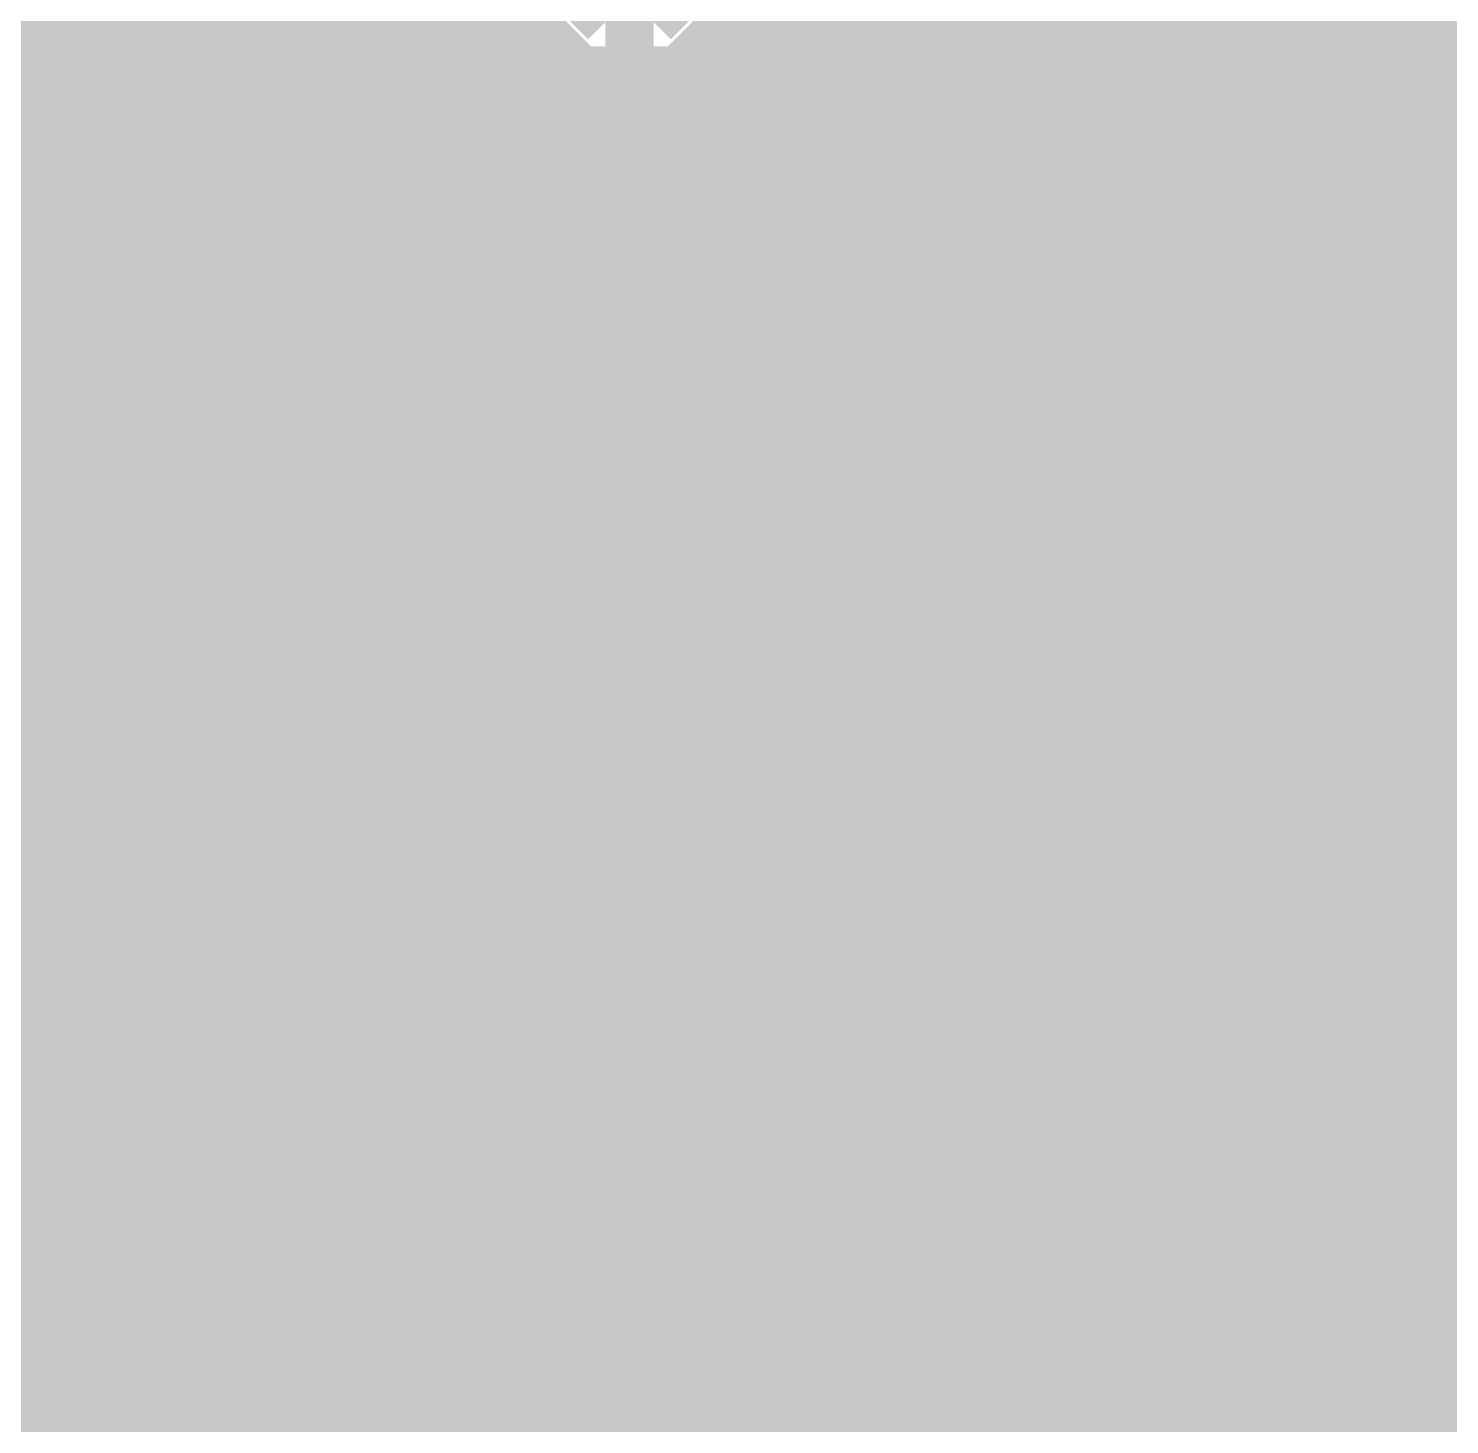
# Model space of a CAD drawing. Extents: x -5 to 157, y -120 to 103.
# Drawn here: x 22.76 to 30.23, y -13.34 to -5.99 of the extents above; entities that cross this region are included whole.
import ezdxf

# ---------------------------------------------------------------- set-up
doc = ezdxf.new("R2010")
doc.units = 0
doc.header["$MEASUREMENT"] = 0
doc.layers.get('0').update_dxf_attribs({"linetype": 'CONTINUOUS'})
for name, color, linetype in [('22-304-2_BOT', 7, 'CONTINUOUS'), ('22-304-2_DRD', 7, 'CONTINUOUS'), ('22-304-2_DRL', 2, 'CONTINUOUS'), ('22-304-2_IN1', 4, 'CONTINUOUS'), ('22-304-2_IN2', 3, 'CONTINUOUS'), ('22-304-2_SMB', 5, 'CONTINUOUS'), ('22-304-2_SPB', 14, 'CONTINUOUS'), ('22-304-2_SSB', 12, 'CONTINUOUS'), ('22-304-2_TOP', 13, 'CONTINUOUS'), ('THRUHOLE_TAP', 7, 'CONTINUOUS')]:
    doc.layers.add(name, color=color, linetype=linetype)

# ---------------------------------------------------------------- blocks, each defined once
blk = doc.blocks.new('ROUND_39')
at = {"const_width": 0.40005}
blk.add_lwpolyline([(-0.200024, 0, 1), (0.200024, 0, 1)], format="xyb", close=True, dxfattribs=at)
blk = doc.blocks.new('ROUND_42')
at = {"const_width": 0.40005}
blk.add_lwpolyline([(-0.200024, 0, 1), (0.200024, 0, 1)], format="xyb", close=True, dxfattribs=at)
blk = doc.blocks.new('OBLONG_70')
at = {"const_width": 0.2794}
blk.add_lwpolyline([(0.7493, 0), (-0.7493, 0)], dxfattribs=at)
at = {"const_width": 0.1397}
for points in [[(-0.81915, 0, 1), (-0.67945, 0, 1)], [(0.67945, 0, 1), (0.81915, 0, 1)]]:
    blk.add_lwpolyline(points, format="xyb", close=True, dxfattribs=at)
blk = doc.blocks.new('RECTANGLE_71')
blk.add_solid([(0.889, 0.1397), (0.889, -0.1397), (-0.889, 0.1397), (-0.889, -0.1397)])
blk = doc.blocks.new('OBLONG_72')
at = {"const_width": 0.2794}
blk.add_lwpolyline([(0, 0.7493), (0, -0.7493)], dxfattribs=at)
at = {"const_width": 0.1397}
for points in [[(-0.06985, 0.7493, 1), (0.06985, 0.7493, 1)], [(-0.06985, -0.7493, 1), (0.06985, -0.7493, 1)]]:
    blk.add_lwpolyline(points, format="xyb", close=True, dxfattribs=at)
blk = doc.blocks.new('ROUND_88')
at = {"const_width": 0.10033}
blk.add_lwpolyline([(-0.050164, 0, 1), (0.050164, 0, 1)], format="xyb", close=True, dxfattribs=at)
blk = doc.blocks.new('ROUND_80')
at = {"const_width": 0.10033}
blk.add_lwpolyline([(-0.050164, 0, 1), (0.050164, 0, 1)], format="xyb", close=True, dxfattribs=at)

msp = doc.modelspace()

# ---------------------------------------------------------------- linework, layer by layer
at = {"layer": '22-304-2_BOT'}
for points, const_width in [([(23.91918, 1.905), (23.91918, -5.12318), (26.924, -8.128), (29.337, -8.128), (31.242, -10.033), (31.242, -16.256), (40.132, -25.146), (40.132, -57.277), (33.909, -63.5), (24.003, -63.5), (22.352, -65.151), (22.352, -79.502), (26.0223, -83.1723), (26.0223, -83.7438)], 0.3048), ([(22.91842, 1.905), (22.91842, 0.70358), (23.368, 0.254), (23.368, -5.461), (26.543, -8.636), (28.956, -8.636), (30.607, -10.287), (30.607, -17.526), (33.02, -19.939), (33.02, -20.447)], 0.254), ([(22.352, -2.032), (22.352, -5.08), (22.91842, -5.64642), (22.91842, -9.5631)], 0.254), ([(37.6936, -71.1835), (37.5285, -71.1835), (36.449, -70.104), (36.449, -68.834), (42.164, -63.119), (42.164, -24.13), (33.274, -15.24), (33.274, -8.89), (30.099, -5.715), (30.099, -4.22148), (29.95676, -4.07924), (27.9019, -4.07924)], 0.254), ([(39.37, -64.77), (39.497, -64.77), (41.656, -62.611), (41.656, -24.384), (32.766, -15.494), (32.766, -9.144), (29.591, -5.969), (29.591, -4.826), (29.34462, -4.57962), (27.9019, -4.57962)], 0.254), ([(27.9019, -6.58114), (29.44114, -6.58114), (32.258, -9.398), (32.258, -15.748), (41.148, -24.638), (41.148, -57.912), (32.131, -66.929), (32.131, -70.612), (32.639, -71.12), (33.2486, -71.1835)], 0.254), ([(24.3586, -71.1835), (23.9395, -71.1835), (22.86, -70.104), (22.86, -65.405), (24.257, -64.008), (34.163, -64.008), (40.64, -57.531), (40.64, -24.892), (31.75, -16.002), (31.75, -9.652), (29.17952, -7.08152), (27.9019, -7.08152)], 0.254), ([(26.06802, -9.05764), (26.06802, -10.287)], 0.254), ([(26.06802, -9.05764), (26.09342, -9.08558)], 0.254), ([(26.0858, -9.07542), (26.0858, -10.287)], 0.254), ([(26.29408, -9.2202), (26.06802, -9.2202)], 0.254), ([(26.3144, -9.22782), (26.3144, -10.287)], 0.254), ([(28.69184, -9.271), (26.543, -9.271)], 0.254), ([(26.543, -9.271), (26.543, -10.0203)], 0.254), ([(26.7716, -9.271), (26.7716, -9.8552)], 0.254), ([(27.0002, -9.271), (27.0002, -9.77646)], 0.254), ([(27.2288, -9.271), (27.2288, -9.76122)], 0.254), ([(27.4574, -9.271), (27.4574, -9.8044)], 0.254), ([(27.686, -9.271), (27.686, -9.91616)], 0.254), ([(27.9146, -9.271), (27.9146, -10.13714)], 0.254), ([(28.1432, -9.271), (28.1432, -11.62304)], 0.254), ([(28.3718, -9.271), (28.3718, -11.85164)], 0.254), ([(28.6004, -9.271), (28.6004, -12.08024)], 0.254), ([(28.69184, -9.271), (29.972, -10.54862), (29.972, -13.45184)], 0.254), ([(28.86964, -9.4488), (26.06802, -9.4488)], 0.254), ([(28.829, -9.40562), (28.829, -12.30884)], 0.254), ([(21.91766, -9.5631), (21.91766, -10.74166), (24.257, -13.081), (26.416, -13.081), (27.94, -14.605), (27.94, -22.7838)], 0.254), ([(23.4188, -9.5631), (23.4188, -11.4808), (24.511, -12.573), (26.67, -12.573), (28.575, -14.478), (28.575, -21.5138), (29.845, -22.7838)], 0.254), ([(31.75, -22.7838), (31.75, -22.733), (29.083, -20.066), (29.083, -14.224), (26.924, -12.065), (24.765, -12.065), (23.91918, -11.21918), (23.91918, -9.5631)], 0.254), ([(24.41956, -9.5631), (24.41956, -10.88644), (25.09012, -11.557), (27.178, -11.557), (29.845, -14.224), (29.845, -18.9738), (33.655, -22.7838)], 0.254), ([(27.178, -10.668), (26.924, -10.668), (26.67, -10.922), (25.527, -10.922), (25.42032, -10.81532), (25.42032, -9.5631)], 0.254), ([(29.21, -11.43), (29.21, -10.033), (28.7401, -9.5631), (25.9207, -9.5631)], 0.254), ([(29.21, -11.43), (29.21, -10.033), (28.7401, -9.5631), (25.9207, -9.5631)], 0.254), ([(29.09824, -9.6774), (26.06802, -9.6774)], 0.254), ([(29.0576, -9.63422), (29.0576, -12.53744)], 0.254), ([(26.68524, -9.906), (26.06802, -9.906)], 0.254), ([(29.32684, -9.906), (27.67076, -9.906)], 0.254), ([(29.2862, -9.86282), (29.2862, -12.76604)], 0.254), ([(26.44394, -10.1346), (26.06802, -10.1346)], 0.254), ([(29.55544, -10.1346), (27.91206, -10.1346)], 0.254), ([(29.5148, -10.09142), (29.5148, -12.99464)], 0.254), ([(26.35504, -10.287), (26.06802, -10.287)], 0.254), ([(29.78404, -10.3632), (28.03144, -10.3632)], 0.254), ([(29.7434, -10.32002), (29.7434, -13.22324)], 0.254), ([(29.972, -10.54862), (29.972, -13.45184)], 0.254), ([(29.972, -10.5918), (28.08224, -10.5918)], 0.254), ([(29.972, -10.8204), (28.07208, -10.8204)], 0.254), ([(29.972, -11.049), (28.00096, -11.049)], 0.254), ([(27.9146, -11.19886), (27.9146, -11.39444)], 0.254), ([(27.82316, -11.30554), (29.972, -13.45184)], 0.254), ([(29.972, -11.2776), (27.8511, -11.2776)], 0.254), ([(29.972, -11.5062), (28.02382, -11.5062)], 0.254), ([(29.972, -11.7348), (28.25242, -11.7348)], 0.254), ([(29.972, -11.9634), (28.48102, -11.9634)], 0.254), ([(29.972, -12.192), (28.70962, -12.192)], 0.254), ([(29.972, -12.4206), (28.93822, -12.4206)], 0.254), ([(29.972, -12.6492), (29.16682, -12.6492)], 0.254), ([(29.972, -12.8778), (29.39542, -12.8778)], 0.254), ([(29.972, -13.1064), (29.62402, -13.1064)], 0.254), ([(29.972, -13.335), (29.85262, -13.335)], 0.254)]:
    msp.add_lwpolyline(points, dxfattribs=dict(at, const_width=const_width))
at = {"layer": '22-304-2_BOT', "const_width": 0.254}
for points in [[(26.09342, -9.08558, 0.1989124), (26.543, -9.2718)], [(27.178, -9.76122, 0.2922201), (26.35504, -10.287)], [(28.08478, -10.668, 0.4142136), (27.178, -9.76122)], [(27.82316, -11.30554, 0.1973689), (28.08502, -10.668)]]:
    msp.add_lwpolyline(points, format="xyb", dxfattribs=at)
at = {"layer": '22-304-2_DRD', "const_width": 0.254}
for points in [[(25.78862, -5.96138), (25.53462, -5.70738)], [(26.29662, -5.70738), (26.04262, -5.96138)], [(25.28062, -5.83438), (25.66162, -6.21538)], [(26.16962, -6.21538), (26.55062, -5.83438)], [(26.04262, -5.96138), (25.78862, -5.96138)], [(25.66162, -6.21538), (26.16962, -6.21538)], [(26.924, -10.033), (26.543, -10.414)], [(27.432, -10.033), (26.924, -10.033)], [(27.813, -10.414), (27.432, -10.033)], [(26.924, -10.287), (26.924, -10.414)], [(27.051, -10.287), (26.924, -10.287)], [(27.051, -10.414), (27.051, -10.287)], [(27.305, -10.287), (27.305, -10.414)], [(27.432, -10.287), (27.305, -10.287)], [(27.432, -10.414), (27.432, -10.287)], [(26.543, -10.414), (26.543, -10.922)], [(26.924, -10.414), (27.051, -10.414)], [(27.305, -10.414), (27.432, -10.414)], [(27.813, -10.922), (27.813, -10.414)], [(27.051, -11.049), (26.797, -10.795)], [(27.559, -10.795), (27.305, -11.049)], [(28.956, -10.795), (28.575, -11.176)], [(28.956, -10.795), (28.575, -11.176)], [(29.464, -10.795), (28.956, -10.795)], [(29.464, -10.795), (28.956, -10.795)], [(29.845, -11.176), (29.464, -10.795)], [(29.845, -11.176), (29.464, -10.795)], [(26.543, -10.922), (26.924, -11.303)], [(27.432, -11.303), (27.813, -10.922)], [(27.305, -11.049), (27.051, -11.049)], [(28.956, -11.049), (28.956, -11.176)], [(29.083, -11.049), (28.956, -11.049)], [(28.956, -11.049), (28.956, -11.176)], [(29.083, -11.049), (28.956, -11.049)], [(29.083, -11.176), (29.083, -11.049)], [(29.083, -11.176), (29.083, -11.049)], [(29.337, -11.049), (29.337, -11.176)], [(29.464, -11.049), (29.337, -11.049)], [(29.337, -11.049), (29.337, -11.176)], [(29.464, -11.049), (29.337, -11.049)], [(29.464, -11.176), (29.464, -11.049)], [(29.464, -11.176), (29.464, -11.049)], [(28.575, -11.176), (28.575, -11.684)], [(28.575, -11.176), (28.575, -11.684)], [(28.956, -11.176), (29.083, -11.176)], [(28.956, -11.176), (29.083, -11.176)], [(29.337, -11.176), (29.464, -11.176)], [(29.337, -11.176), (29.464, -11.176)], [(29.845, -11.684), (29.845, -11.176)], [(29.845, -11.684), (29.845, -11.176)], [(26.924, -11.303), (27.432, -11.303)], [(29.083, -11.811), (28.829, -11.557)], [(29.083, -11.811), (28.829, -11.557)], [(29.591, -11.557), (29.337, -11.811)], [(29.591, -11.557), (29.337, -11.811)], [(28.575, -11.684), (28.956, -12.065)], [(28.575, -11.684), (28.956, -12.065)], [(29.464, -12.065), (29.845, -11.684)], [(29.464, -12.065), (29.845, -11.684)], [(29.337, -11.811), (29.083, -11.811)], [(29.337, -11.811), (29.083, -11.811)], [(22.86, -12.446), (22.479, -12.065)], [(28.956, -12.065), (29.464, -12.065)], [(28.956, -12.065), (29.464, -12.065)], [(22.86, -12.954), (22.86, -12.446)], [(22.479, -13.335), (22.86, -12.954)]]:
    msp.add_lwpolyline(points, dxfattribs=at)
at = {"layer": '22-304-2_IN1', "const_width": 0.254}
for points in [[(23.1902, 10.922), (23.1902, -16.002)], [(25.019, 10.922), (25.019, -15.7607)], [(23.4188, 10.5029), (23.4188, -16.002)], [(24.7904, 10.35812), (24.7904, -15.98168)], [(23.6474, 10.11936), (23.6474, -16.002)], [(24.5618, 10.07872), (24.5618, -16.002)], [(23.876, 9.9822), (23.876, -16.002)], [(24.3332, 9.96696), (24.3332, -16.002)], [(30.2768, 10.0203), (30.2768, -16.002)], [(24.1046, 9.93902), (24.1046, -16.002)], [(28.6766, 7.16026), (28.6766, -10.93216)], [(28.448, 6.08076), (28.448, -16.002)], [(28.2194, 5.92836), (28.2194, -16.002)], [(27.7622, 5.89534), (27.7622, -16.002)], [(27.9908, 5.87502), (27.9908, -16.002)], [(27.5336, 5.18668), (27.5336, -16.002)], [(27.305, 4.9657), (27.305, -16.002)], [(27.0764, 4.87426), (27.0764, -16.002)], [(30.0482, -0.56388), (30.0482, -16.002)], [(28.9052, -0.5969), (28.9052, -10.76706)], [(29.1338, -0.77724), (29.1338, -10.70356)], [(29.8196, -0.76454), (29.8196, -11.02868)], [(29.3624, -0.84836), (29.3624, -10.71626)], [(29.591, -0.84582), (29.591, -10.8077)], [(22.9616, -2.43332), (22.9616, -16.002)], [(22.733, -2.6543), (22.733, -15.85976)], [(26.8478, -2.78892), (26.8478, -16.002)], [(26.6192, -5.77342), (26.6192, -16.002)], [(25.2476, -5.87502), (25.2476, -15.66926)], [(25.28316, -5.9436), (21.64588, -5.9436)], [(32.50946, -5.9436), (26.54808, -5.9436)], [(25.4889, -6.1722), (21.92274, -6.1722)], [(25.4762, -6.16204), (25.4762, -15.65656)], [(32.71012, -6.1722), (26.34234, -6.1722)], [(26.3906, -6.1341), (26.3906, -16.002)], [(25.7048, -6.27888), (25.7048, -15.72006)], [(25.9334, -6.30936), (25.9334, -15.88516)], [(26.162, -6.26618), (26.162, -16.002)], [(36.322, -6.4008), (22.03704, -6.4008)], [(36.322, -6.6294), (22.06498, -6.6294)], [(36.322, -6.858), (22.01926, -6.858)], [(36.322, -7.0866), (22.46884, -7.0866)], [(36.322, -7.3152), (22.63394, -7.3152)], [(36.322, -7.5438), (22.69744, -7.5438)], [(36.322, -7.7724), (22.68474, -7.7724)], [(36.322, -8.001), (22.5933, -8.001)], [(36.322, -8.2296), (22.37232, -8.2296)], [(36.322, -8.4582), (9.10844, -8.4582)], [(36.322, -8.6868), (9.09066, -8.6868)], [(36.322, -8.9154), (8.98652, -8.9154)], [(36.322, -9.144), (8.74014, -9.144)], [(36.322, -9.3726), (7.36854, -9.3726)], [(36.322, -9.6012), (7.16788, -9.6012)], [(36.322, -9.8298), (6.0198, -9.8298)], [(36.322, -10.0584), (6.2484, -10.0584)], [(36.322, -10.287), (6.477, -10.287)], [(36.322, -10.5156), (6.7056, -10.5156)], [(28.96108, -10.7442), (21.45792, -10.7442)], [(36.322, -10.7442), (29.45892, -10.7442)], [(28.64104, -10.9728), (21.77796, -10.9728)], [(36.322, -10.9728), (29.77896, -10.9728)], [(28.51658, -11.2014), (21.90242, -11.2014)], [(36.322, -11.2014), (29.90342, -11.2014)], [(28.48102, -11.43), (21.93798, -11.43)], [(36.322, -11.43), (29.93898, -11.43)], [(28.51658, -11.6586), (21.90242, -11.6586)], [(36.322, -11.6586), (29.90342, -11.6586)], [(29.8196, -11.83132), (29.8196, -16.002)], [(28.64104, -11.8872), (21.77796, -11.8872)], [(28.6766, -11.92784), (28.6766, -16.002)], [(36.322, -11.8872), (29.77896, -11.8872)], [(29.591, -12.0523), (29.591, -16.002)], [(28.96108, -12.1158), (21.45792, -12.1158)], [(28.9052, -12.09294), (28.9052, -16.002)], [(29.1338, -12.15644), (29.1338, -16.002)], [(29.3624, -12.14374), (29.3624, -16.002)], [(36.322, -12.1158), (29.45892, -12.1158)], [(36.322, -12.3444), (8.5344, -12.3444)], [(36.322, -12.573), (8.763, -12.573)], [(36.322, -12.8016), (8.9916, -12.8016)], [(36.322, -13.0302), (9.2202, -13.0302)], [(36.322, -13.2588), (9.4488, -13.2588)]]:
    msp.add_lwpolyline(points, dxfattribs=at)
for points in [[(25.18664, -5.58038, 0.4142136), (25.91562, -6.30936)], [(25.91562, -6.30936, 0.4142136), (26.6446, -5.58038)], [(22.69998, -7.62, 0.4000078), (22.00656, -6.89102)], [(21.971, -8.34898, 0.4142136), (22.69998, -7.62)], [(29.21, -10.70102, 0.4142136), (28.48102, -11.43)], [(29.93898, -11.43, 0.4142136), (29.21, -10.70102)], [(28.48102, -11.43, 0.4142136), (29.21, -12.15898)], [(29.21, -12.15898, 0.4142136), (29.93898, -11.43)]]:
    msp.add_lwpolyline(points, format="xyb", dxfattribs=at)
at = {"layer": '22-304-2_IN2', "const_width": 0.254}
for points in [[(24.4856, 46.21276), (24.4856, -22.86762)], [(24.7142, 31.63062), (24.7142, -22.86762)], [(24.257, 31.09722), (24.257, -22.86762)], [(24.0284, 30.58414), (24.0284, -22.86762)], [(23.7998, 30.38094), (23.7998, -22.86762)], [(23.5712, 20.09902), (23.5712, -22.86762)], [(28.3718, 5.67182), (28.3718, -22.86762)], [(28.1432, 5.59816), (28.1432, -10.32002)], [(27.9146, 5.31876), (27.9146, -9.95426)], [(27.686, 4.89966), (27.686, -9.77646)], [(27.4574, 4.7117), (27.4574, -9.67994)], [(27.2288, 4.60756), (27.2288, -9.64184)], [(27.0002, 4.56438), (27.0002, -9.65708)], [(28.6004, -0.68072), (28.6004, -22.86762)], [(30.2006, -0.84074), (30.2006, -22.86762)], [(28.829, -0.93218), (28.829, -22.86762)], [(29.972, -1.01854), (29.972, -22.86762)], [(29.0576, -1.06934), (29.0576, -22.86762)], [(29.2862, -1.13792), (29.2862, -22.86762)], [(29.5148, -1.15062), (29.5148, -22.86762)], [(29.7434, -1.11506), (29.7434, -22.86762)], [(23.3426, -2.2987), (23.3426, -22.86762)], [(23.114, -2.7178), (23.114, -12.18692)], [(22.8854, -2.9083), (22.8854, -7.15264)], [(22.6568, -3.01244), (22.6568, -6.85546)], [(24.9428, -5.9055), (24.9428, -22.86762)], [(24.98852, -6.0198), (7.32028, -6.0198)], [(42.89552, -6.0198), (26.84272, -6.0198)], [(26.7716, -6.1468), (26.7716, -9.72566)], [(25.13584, -6.2484), (7.37108, -6.2484)], [(42.81424, -6.2484), (26.6954, -6.2484)], [(25.1714, -6.2865), (25.1714, -19.89328)], [(26.543, -6.39318), (26.543, -9.86028)], [(25.41524, -6.477), (7.36854, -6.477)], [(25.4, -6.46684), (25.4, -19.63928)], [(35.28822, -6.477), (26.41346, -6.477)], [(26.3144, -6.52526), (26.3144, -10.11428)], [(25.6286, -6.5659), (25.6286, -19.50466)], [(25.8572, -6.604), (25.8572, -14.10462)], [(26.0858, -6.5913), (26.0858, -13.88872)], [(34.77514, -6.7056), (22.43582, -6.7056)], [(34.57194, -6.9342), (22.733, -6.9342)], [(34.46018, -7.1628), (22.89048, -7.1628)], [(34.41192, -7.3914), (22.97176, -7.3914)], [(34.41446, -7.62), (22.99716, -7.62)], [(34.47034, -7.8486), (22.97176, -7.8486)], [(22.8854, -8.08482), (22.8854, -11.91514)], [(34.58972, -8.0772), (22.89048, -8.0772)], [(34.80562, -8.3058), (22.733, -8.3058)], [(22.6568, -8.382), (22.6568, -11.76782)], [(38.93058, -8.5344), (22.43582, -8.5344)], [(38.36416, -8.763), (9.37514, -8.763)], [(37.97554, -8.9916), (9.28624, -8.9916)], [(37.67074, -9.2202), (16.03248, -9.2202)], [(37.42182, -9.4488), (16.36014, -9.4488)], [(26.90876, -9.6774), (16.52524, -9.6774)], [(37.21354, -9.6774), (27.4447, -9.6774)], [(26.48966, -9.906), (16.61414, -9.906)], [(37.03828, -9.906), (27.8638, -9.906)], [(26.3017, -10.1346), (16.64716, -10.1346)], [(36.89096, -10.1346), (28.0543, -10.1346)], [(26.19756, -10.3632), (16.62684, -10.3632)], [(36.76396, -10.3632), (28.15844, -10.3632)], [(26.15438, -10.5918), (21.80082, -10.5918)], [(36.65728, -10.5918), (28.20162, -10.5918)], [(26.162, -10.8204), (22.0345, -10.8204)], [(36.57092, -10.8204), (28.19146, -10.8204)], [(28.1432, -11.01598), (28.1432, -22.86762)], [(26.2255, -11.049), (22.1615, -11.049)], [(36.4998, -11.049), (28.1305, -11.049)], [(26.3144, -11.22172), (26.3144, -13.76934)], [(26.3525, -11.2776), (22.22246, -11.2776)], [(36.44646, -11.2776), (28.0035, -11.2776)], [(27.9146, -11.38174), (27.9146, -22.86762)], [(26.543, -11.47318), (26.543, -13.71346)], [(26.58618, -11.5062), (22.23262, -11.5062)], [(36.40582, -11.5062), (27.76982, -11.5062)], [(26.7716, -11.61034), (26.7716, -13.71092)], [(27.686, -11.55954), (27.686, -14.58722)], [(27.0002, -11.67892), (27.0002, -13.75918)], [(27.2288, -11.69162), (27.2288, -13.87094)], [(27.4574, -11.65606), (27.4574, -14.07414)], [(36.38296, -11.7348), (22.57298, -11.7348)], [(36.3728, -11.9634), (22.93874, -11.9634)], [(36.37788, -12.192), (23.11654, -12.192)], [(36.3982, -12.4206), (23.21306, -12.4206)], [(36.43122, -12.6492), (23.24862, -12.6492)], [(36.48202, -12.8778), (23.23592, -12.8778)], [(36.54552, -13.1064), (23.16734, -13.1064)], [(23.114, -13.21308), (23.114, -22.86762)], [(36.6268, -13.335), (23.03018, -13.335)]]:
    msp.add_lwpolyline(points, dxfattribs=at)
for points in [[(24.88946, -5.58038, 0.4142136), (25.91562, -6.60654)], [(25.91562, -6.60654, 0.4142136), (26.94178, -5.58038)], [(22.99716, -7.62, 0.4142136), (21.971, -6.59384)], [(21.971, -8.64616, 0.4142136), (22.99716, -7.62)], [(27.178, -9.64184, 0.4142136), (26.15184, -10.668)], [(28.20416, -10.668, 0.4142136), (27.178, -9.64184)], [(26.15184, -10.668, 0.4142136), (27.178, -11.69416)], [(27.178, -11.69416, 0.4142136), (28.20416, -10.668)], [(23.25116, -12.7, 0.4142136), (22.225, -11.67384)], [(22.225, -13.72616, 0.4142136), (23.25116, -12.7)]]:
    msp.add_lwpolyline(points, format="xyb", dxfattribs=at)
at = {"layer": '22-304-2_SSB', "const_width": 0.1524}
for points in [[(18.923, 0.635), (26.67, 0.635), (26.67, -8.255), (17.78, -8.255), (17.78, -0.508), (18.923, 0.635)], [(23.0505, -13.1445), (23.0505, -16.0655), (21.4122, -16.0655), (21.4122, -13.1445), (23.0505, -13.1445)], [(26.2255, -13.1445), (26.2255, -16.0655), (24.5872, -16.0655), (24.5872, -13.1445), (26.2255, -13.1445)]]:
    msp.add_lwpolyline(points, dxfattribs=at)
at = {"layer": '22-304-2_TOP', "const_width": 0.254}
for points in [[(21.971, -7.62), (23.114, -6.477), (43.815, -6.477)], [(23.37562, -7.112), (22.87778, -7.60984)], [(23.3426, -7.14502), (23.3426, -80.645)], [(29.83484, -7.112), (23.37562, -7.112)], [(23.5712, -7.112), (23.5712, -80.645)], [(23.7998, -7.112), (23.7998, -80.645)], [(24.0284, -7.112), (24.0284, -80.645)], [(24.257, -7.112), (24.257, -80.645)], [(24.4856, -7.112), (24.4856, -80.645)], [(24.7142, -7.112), (24.7142, -80.645)], [(24.9428, -7.112), (24.9428, -80.645)], [(25.1714, -7.112), (25.1714, -20.1676)], [(25.4, -7.112), (25.4, -19.7993)], [(25.6286, -7.112), (25.6286, -19.6342)], [(25.8572, -7.112), (25.8572, -14.32814)], [(26.0858, -7.112), (26.0858, -10.92708)], [(26.3144, -7.112), (26.3144, -10.3886)], [(26.543, -7.112), (26.543, -10.0203)], [(26.7716, -7.112), (26.7716, -9.8552)], [(27.0002, -7.112), (27.0002, -9.77646)], [(29.83484, -7.112), (27.18816, -9.76122)], [(27.2288, -7.112), (27.2288, -9.71804)], [(27.4574, -7.112), (27.4574, -9.48944)], [(27.686, -7.112), (27.686, -9.26084)], [(27.9146, -7.112), (27.9146, -9.03224)], [(28.1432, -7.112), (28.1432, -8.80364)], [(28.3718, -7.112), (28.3718, -8.57504)], [(28.6004, -7.112), (28.6004, -8.34644)], [(28.829, -7.112), (28.829, -8.11784)], [(29.0576, -7.112), (29.0576, -7.88924)], [(29.2862, -7.112), (29.2862, -7.66064)], [(29.5148, -7.112), (29.5148, -7.43204)], [(29.7434, -7.112), (29.7434, -7.20344)], [(29.78404, -7.1628), (23.32482, -7.1628)], [(23.114, -7.37362), (23.114, -12.51712)], [(29.55544, -7.3914), (23.09622, -7.3914)], [(35.433, -7.493), (30.353, -7.493), (27.178, -10.668), (26.67, -11.176), (26.67, -14.732), (26.67, -11.176), (27.178, -10.668)], [(29.32684, -7.62), (22.87778, -7.62)], [(22.8854, -7.60222), (22.8854, -12.0777)], [(29.09824, -7.8486), (22.84984, -7.8486)], [(28.86964, -8.0772), (22.75586, -8.0772)], [(30.61462, -8.128), (28.08478, -10.65784)], [(22.6568, -8.21436), (22.6568, -11.90244)], [(28.64104, -8.3058), (22.56536, -8.3058)], [(28.41244, -8.5344), (19.1008, -8.5344)], [(30.2006, -8.54202), (30.2006, -19.812)], [(36.39312, -8.5344), (30.20822, -8.5344)], [(28.18384, -8.763), (19.43862, -8.763)], [(29.972, -8.77062), (29.972, -19.812)], [(36.18738, -8.763), (29.97962, -8.763)], [(27.95524, -8.9916), (19.66722, -8.9916)], [(29.7434, -8.99922), (29.7434, -19.812)], [(36.0045, -8.9916), (29.75102, -8.9916)], [(27.72664, -9.2202), (19.89582, -9.2202)], [(29.5148, -9.22782), (29.5148, -19.812)], [(35.84194, -9.2202), (29.52242, -9.2202)], [(27.49804, -9.4488), (20.12442, -9.4488)], [(29.2862, -9.45642), (29.2862, -19.812)], [(35.69716, -9.4488), (29.29382, -9.4488)], [(27.26944, -9.6774), (20.35302, -9.6774)], [(29.0576, -9.68502), (29.0576, -19.812)], [(35.57016, -9.6774), (29.06522, -9.6774)], [(26.68524, -9.906), (20.58162, -9.906)], [(28.829, -9.91362), (28.829, -19.812)], [(35.4584, -9.906), (28.83662, -9.906)], [(26.44394, -10.1346), (20.81022, -10.1346)], [(35.35934, -10.1346), (28.60802, -10.1346)], [(28.6004, -10.14222), (28.6004, -19.812)], [(26.32202, -10.3632), (21.03882, -10.3632)], [(35.27298, -10.3632), (28.37942, -10.3632)], [(28.3718, -10.37082), (28.3718, -19.812)], [(26.27376, -10.5918), (21.55698, -10.5918)], [(28.1432, -10.59942), (28.1432, -19.812)], [(35.19932, -10.5918), (28.15082, -10.5918)], [(26.27122, -10.67816), (26.22042, -10.72642)], [(26.27122, -10.67816), (26.22042, -10.72642)], [(26.14422, -10.8204), (21.8821, -10.8204)], [(35.13836, -10.8204), (28.07208, -10.8204)], [(26.0477, -11.049), (22.03196, -11.049)], [(35.0901, -11.049), (28.00096, -11.049)], [(26.035, -11.176), (26.035, -14.0843)], [(27.9146, -11.19886), (27.9146, -19.812)], [(26.035, -11.2776), (22.10308, -11.2776)], [(35.04946, -11.2776), (27.8511, -11.2776)], [(27.686, -11.41984), (27.686, -19.812)], [(26.035, -11.5062), (22.11324, -11.5062)], [(27.4574, -11.5316), (27.4574, -14.27988)], [(35.02152, -11.5062), (27.52598, -11.5062)], [(27.305, -11.56716), (27.305, -14.0843)], [(27.305, -11.56716), (27.305, -14.0843)], [(26.035, -11.7348), (22.06244, -11.7348)], [(35.00628, -11.7348), (27.305, -11.7348)], [(26.035, -11.9634), (22.75586, -11.9634)], [(34.99866, -11.9634), (27.305, -11.9634)], [(26.035, -12.192), (22.97684, -12.192)], [(35.0012, -12.192), (27.305, -12.192)], [(26.035, -12.4206), (23.0886, -12.4206)], [(35.01644, -12.4206), (27.305, -12.4206)], [(26.035, -12.6492), (23.13178, -12.6492)], [(35.0393, -12.6492), (27.305, -12.6492)], [(26.035, -12.8778), (23.114, -12.8778)], [(23.114, -12.88288), (23.114, -80.645)], [(35.07486, -12.8778), (27.305, -12.8778)], [(26.035, -13.1064), (23.03526, -13.1064)], [(35.12312, -13.1064), (27.305, -13.1064)], [(26.035, -13.335), (22.8727, -13.335)], [(22.8854, -13.3223), (22.8854, -80.645)], [(35.179, -13.335), (27.305, -13.335)]]:
    msp.add_lwpolyline(points, dxfattribs=at)
for points in [[(21.971, -8.52678, 0.4142136), (22.87778, -7.62)], [(27.178, -9.76122, 0.4142136), (26.27122, -10.668)], [(26.22042, -10.72642, 0.1989124), (26.0342, -11.176)], [(26.22042, -10.72642, 0.1989124), (26.0342, -11.176)], [(27.305, -11.56716, 0.3736889), (28.08732, -10.668)], [(23.13178, -12.7, 0.4142136), (22.225, -11.79322)], [(22.225, -13.60678, 0.4142136), (23.13178, -12.7)]]:
    msp.add_lwpolyline(points, format="xyb", dxfattribs=at)

# ---------------------------------------------------------------- block references
at = {"layer": '22-304-2_BOT'}
for name, p in [('OBLONG_70', (27.9019, -6.08076)), ('RECTANGLE_71', (27.9019, -6.58114)), ('OBLONG_70', (27.9019, -7.08152)), ('OBLONG_70', (27.9019, -7.5819)), ('OBLONG_72', (22.91842, -9.5631)), ('OBLONG_72', (23.4188, -9.5631)), ('OBLONG_72', (23.91918, -9.5631)), ('OBLONG_72', (24.41956, -9.5631)), ('OBLONG_72', (24.91994, -9.5631)), ('OBLONG_72', (25.42032, -9.5631)), ('OBLONG_72', (25.9207, -9.5631)), ('ROUND_42', (27.178, -10.668)), ('ROUND_39', (29.21, -11.43))]:
    msp.add_blockref(name, p, dxfattribs=at)
at = {"layer": '22-304-2_DRL'}
for p in [(27.178, -10.668), (29.21, -11.43)]:
    msp.add_blockref('ROUND_88', p, dxfattribs=at)
at = {"layer": '22-304-2_IN1'}
for p in [(27.178, -10.668), (29.21, -11.43)]:
    msp.add_blockref('ROUND_42', p, dxfattribs=at)
at = {"layer": '22-304-2_IN2'}
for p in [(27.178, -10.668), (29.21, -11.43)]:
    msp.add_blockref('ROUND_42', p, dxfattribs=at)
at = {"layer": '22-304-2_SMB'}
for name, p in [('OBLONG_70', (27.9019, -6.08076)), ('RECTANGLE_71', (27.9019, -6.58114)), ('OBLONG_70', (27.9019, -7.08152)), ('OBLONG_70', (27.9019, -7.5819)), ('OBLONG_72', (22.91842, -9.5631)), ('OBLONG_72', (23.4188, -9.5631)), ('OBLONG_72', (23.91918, -9.5631)), ('OBLONG_72', (24.41956, -9.5631)), ('OBLONG_72', (24.91994, -9.5631)), ('OBLONG_72', (25.42032, -9.5631)), ('OBLONG_72', (25.9207, -9.5631))]:
    msp.add_blockref(name, p, dxfattribs=at)
at = {"layer": '22-304-2_SPB'}
for name, p in [('OBLONG_70', (27.9019, -6.08076)), ('RECTANGLE_71', (27.9019, -6.58114)), ('OBLONG_70', (27.9019, -7.08152)), ('OBLONG_70', (27.9019, -7.5819)), ('OBLONG_72', (22.91842, -9.5631)), ('OBLONG_72', (23.4188, -9.5631)), ('OBLONG_72', (23.91918, -9.5631)), ('OBLONG_72', (24.41956, -9.5631)), ('OBLONG_72', (24.91994, -9.5631)), ('OBLONG_72', (25.42032, -9.5631)), ('OBLONG_72', (25.9207, -9.5631))]:
    msp.add_blockref(name, p, dxfattribs=at)
at = {"layer": '22-304-2_TOP'}
for name, p in [('ROUND_42', (27.178, -10.668)), ('ROUND_39', (29.21, -11.43))]:
    msp.add_blockref(name, p, dxfattribs=at)
at = {"layer": 'THRUHOLE_TAP'}
for p in [(27.178, -10.668), (29.21, -11.43)]:
    msp.add_blockref('ROUND_80', p, dxfattribs=at)

doc.saveas('drawing.dxf')
